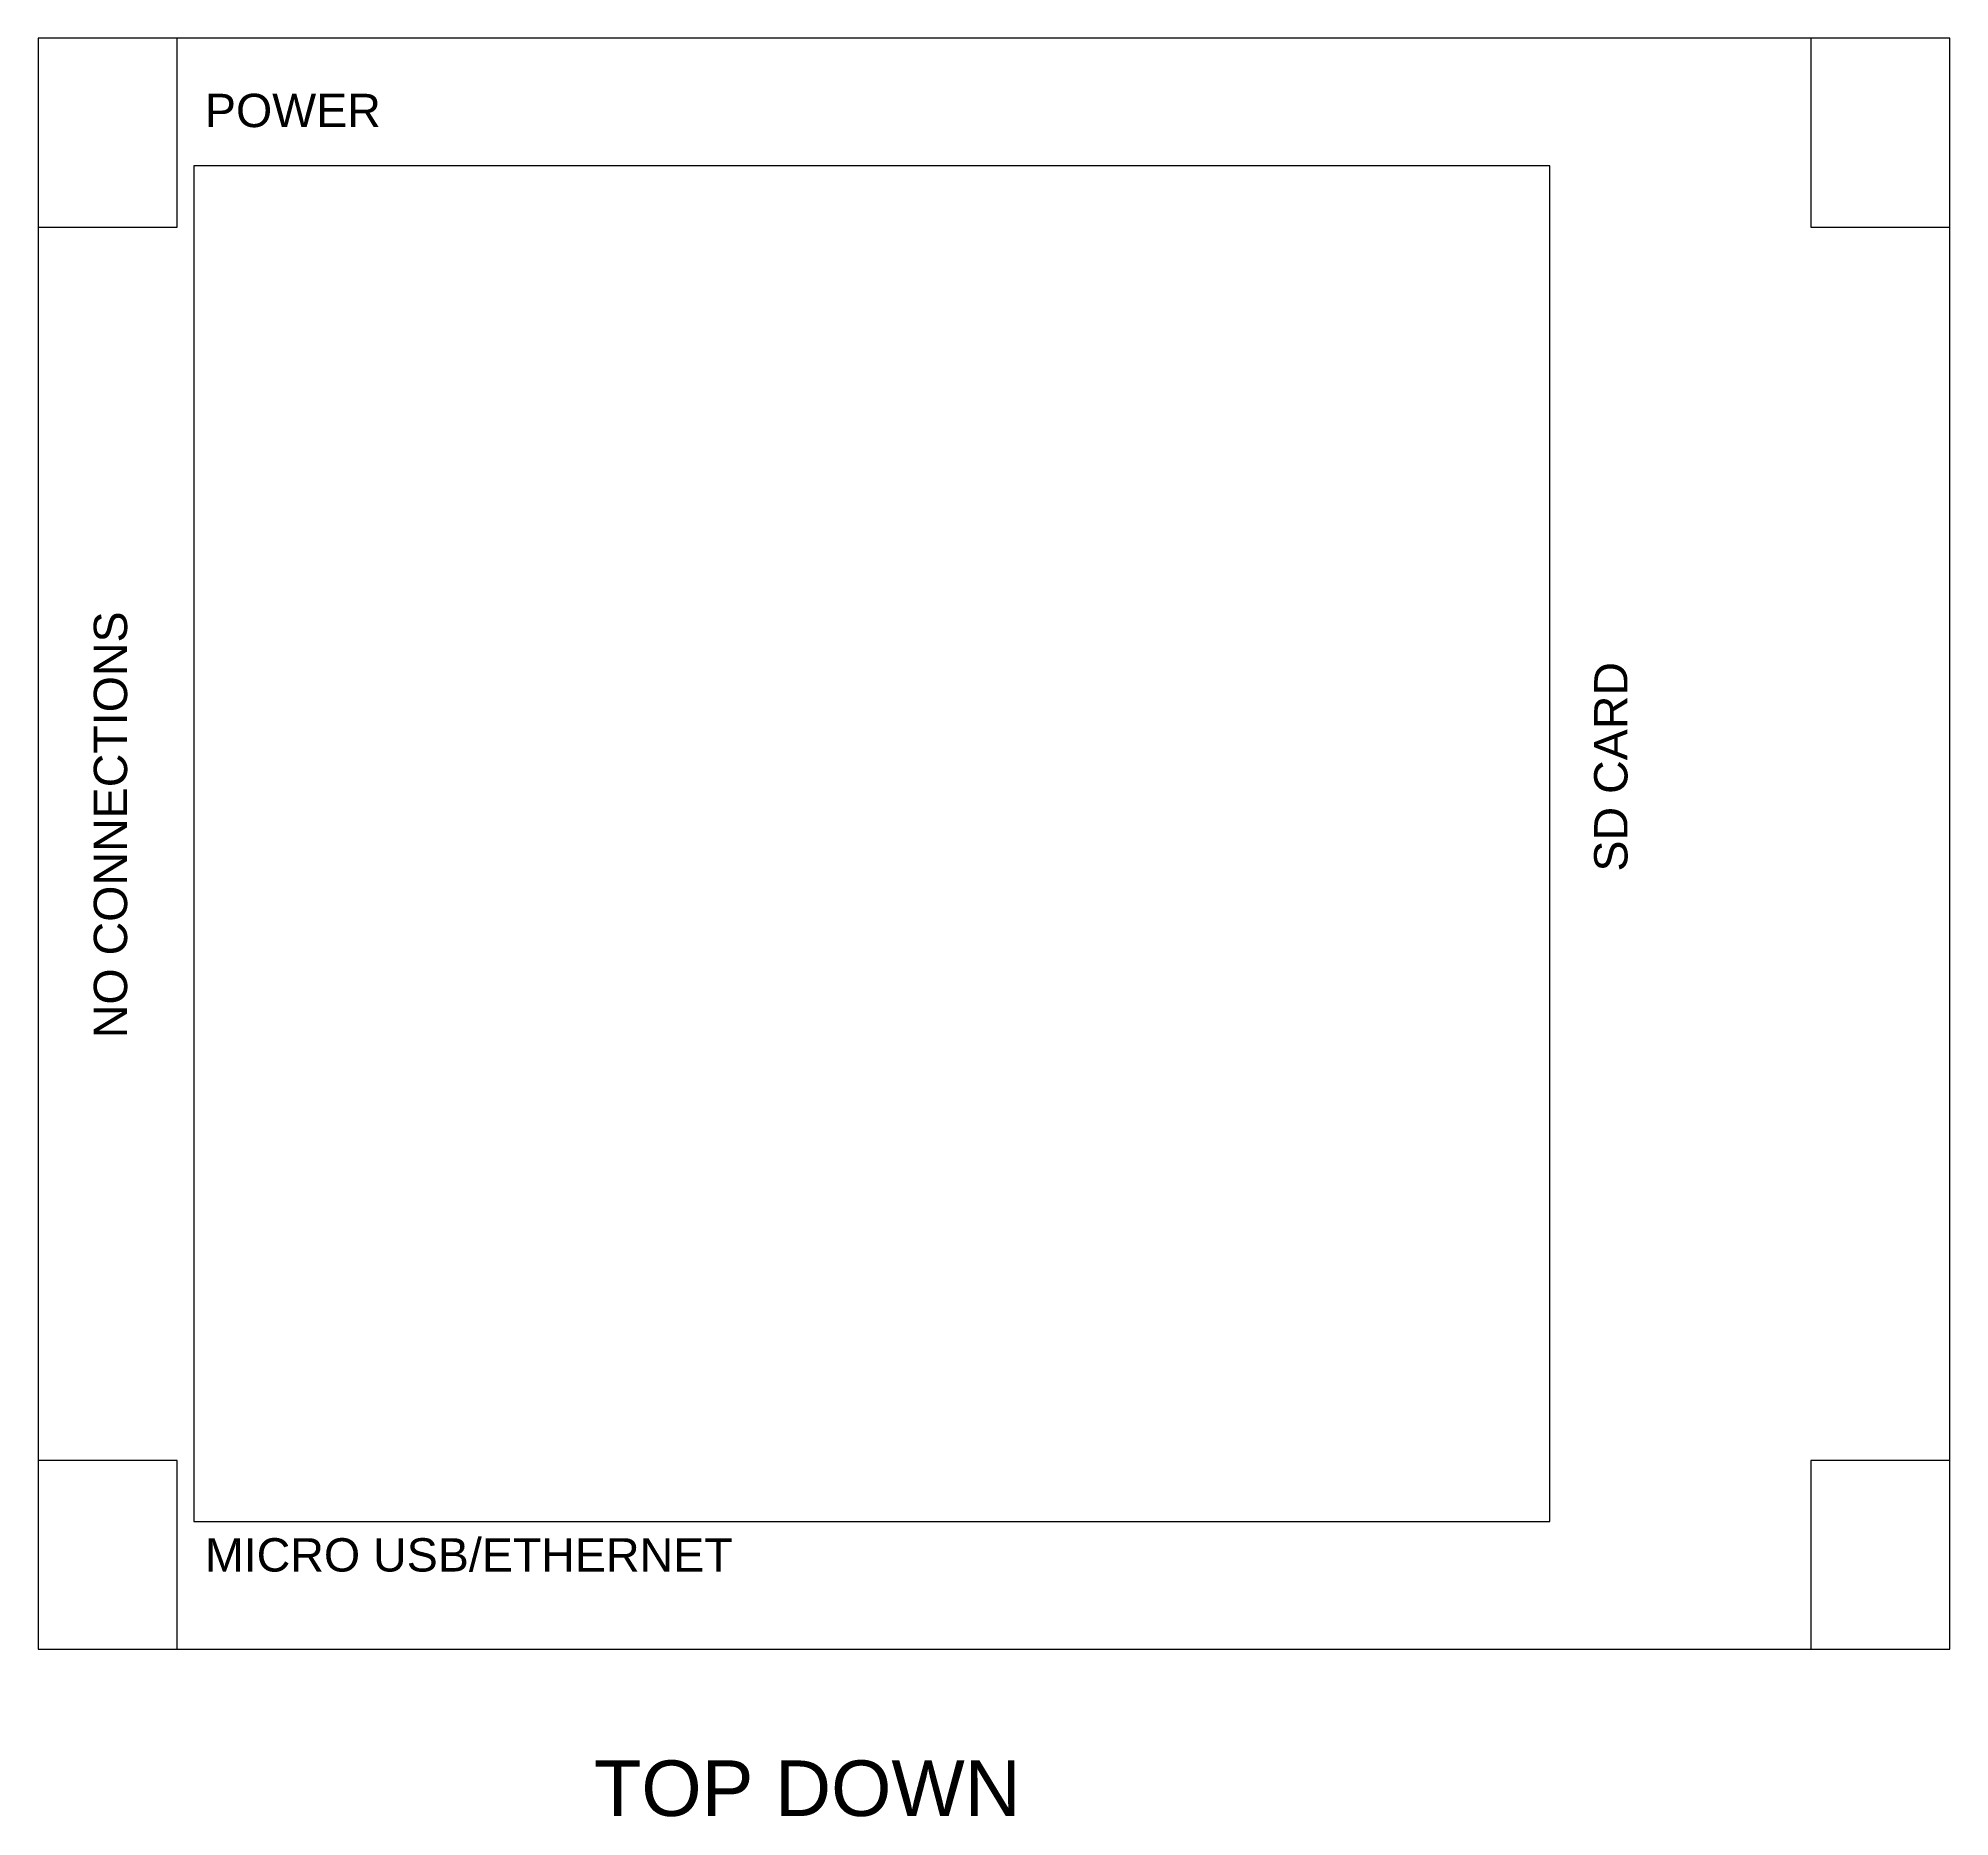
# Model space of a CAD drawing. Header units: millimetres. Extents: x 0 to 344, y -30 to 290.
import ezdxf

# ---------------------------------------------------------------- set-up
doc = ezdxf.new("R2010")
doc.units = ezdxf.units.MM
doc.layers.get('0').update_dxf_attribs({"lineweight": 25})
doc.layers.add('layer 1', color=3, linetype='Continuous', lineweight=25, true_color=0x00ff00)
doc.styles.add('textstyle11', font='')
doc.styles.add('textstyle12', font='')
doc.styles.add('textstyle13', font='')
doc.styles.add('textstyle14', font='')
doc.styles.add('textstyle15', font='')
doc.styles.get('textstyle11').set_extended_font_data('Arial')
doc.styles.get('textstyle12').set_extended_font_data('Arial')
doc.styles.get('textstyle13').set_extended_font_data('Arial')
doc.styles.get('textstyle14').set_extended_font_data('Arial')
doc.styles.get('textstyle15').set_extended_font_data('Arial')

msp = doc.modelspace()

# ---------------------------------------------------------------- linework, layer by layer
for p, q in [((344, 290), (0, 290)), ((0, 290), (0, 0)), ((25, 290), (0, 290)), ((0, 290), (0, 256)), ((25, 256), (25, 290)), ((344, 290), (319, 290)), ((319, 290), (319, 256)), ((344, 0), (344, 290)), ((344, 256), (344, 290)), ((0, 256), (25, 256)), ((319, 256), (344, 256)), ((25, 34), (0, 34)), ((0, 34), (0, 0)), ((25, 0), (25, 34)), ((344, 34), (319, 34)), ((319, 34), (319, 0)), ((344, 0), (344, 34)), ((0, 0), (344, 0)), ((0, 0), (25, 0)), ((319, 0), (344, 0))]:
    msp.add_line(p, q)
at = {"layer": 'layer 1'}
for p, q in [((272, 267), (28, 267)), ((28, 267), (28, 23)), ((272, 23), (272, 267)), ((28, 23), (272, 23))]:
    msp.add_line(p, q, dxfattribs=at)

# ---------------------------------------------------------------- texts
at = {"layer": 'layer 1', "char_height": 1, "attachment_point": 1}
for s, insert, style in [('\\C3;\\H6;POWER', (30, 280), 'textstyle13'), ('\\C3;\\H6;MICRO USB/ETHERNET', (30, 20), 'textstyle12'), ('\\c0;\\H10;TOP DOWN', (100, -20), 'textstyle11')]:
    msp.add_mtext(s, dxfattribs=dict(at, insert=insert, style=style))
at = {"layer": 'layer 1', "char_height": 1, "attachment_point": 1, "rotation": 90}
for s, insert, style in [('\\C3;\\H6;NO CONNECTIONS', (10, 110), 'textstyle14'), ('\\C3;\\H6;SD CARD', (280, 140), 'textstyle15')]:
    msp.add_mtext(s, dxfattribs=dict(at, insert=insert, style=style))

doc.saveas('drawing.dxf')
